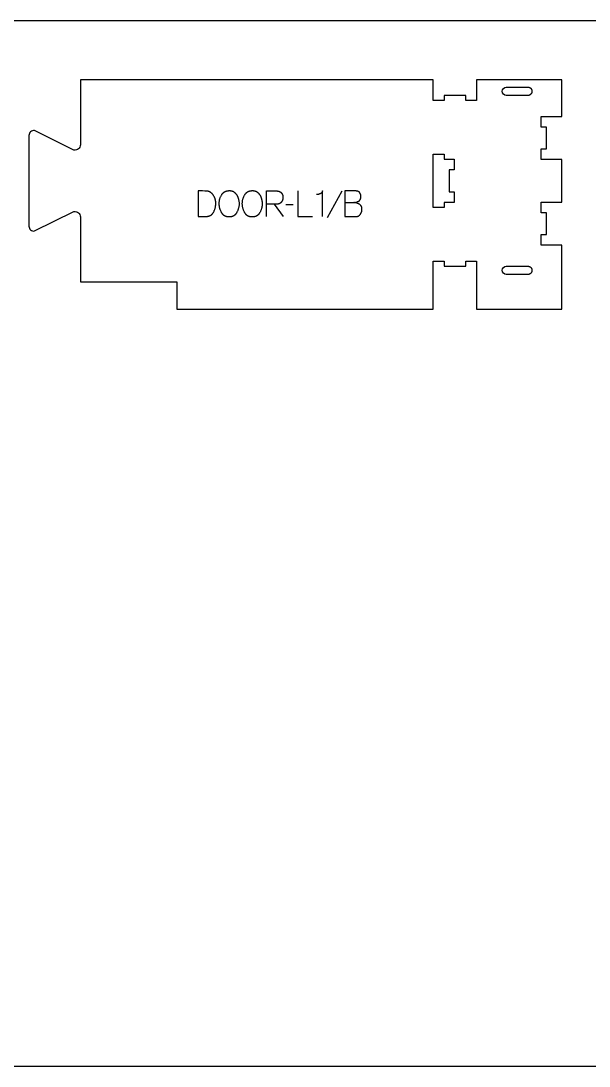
# Model space of a CAD drawing. Extents: x 0 to 4485, y 0 to 8771.
# Drawn here: x 1021 to 1684, y 2443 to 3663 of the extents above; entities that cross this region are included whole.
import ezdxf

# ---------------------------------------------------------------- set-up
doc = ezdxf.new("R2010")
doc.units = 0
for name, color, linetype in [('0_SHEET_SPRUCEPLY_2440X122', 1, 'CONTINUOUS'), ('1_ANYTOOL_1MMDEEP_LABELS_S', 2, 'CONTINUOUS'), ('3_ANYTOOL_CUTTHROUGH_INSID', 4, 'CONTINUOUS'), ('4_ANYTOOL_CUTTHROUGH_OUTSI', 5, 'CONTINUOUS')]:
    doc.layers.add(name, color=color, linetype=linetype)

msp = doc.modelspace()

# ---------------------------------------------------------------- linework, layer by layer
at = {"layer": '0_SHEET_SPRUCEPLY_2440X122'}
msp.add_lwpolyline([(371.7, 3662.6), (371.7, 2442.6), (2811.7, 2442.6), (2811.7, 3662.6)], close=True, dxfattribs=at)
at = {"layer": '1_ANYTOOL_1MMDEEP_LABELS_S', "color": 2}
for points in [[(1227.9, 3464.1), (1227.9, 3434.1), (1236.4, 3434.2), (1236.8, 3434.2), (1237.2, 3434.3), (1237.6, 3434.3), (1238, 3434.3), (1238.4, 3434.4), (1238.7, 3434.4), (1239.1, 3434.5), (1239.5, 3434.6), (1239.8, 3434.7), (1240.1, 3434.8), (1240.5, 3434.9), (1240.8, 3435), (1241.1, 3435.1), (1241.3, 3435.2), (1241.4, 3435.2), (1241.6, 3435.3), (1241.7, 3435.4), (1241.9, 3435.4), (1242, 3435.5), (1242.2, 3435.6), (1242.3, 3435.7), (1242.4, 3435.8), (1242.6, 3435.9), (1242.7, 3435.9), (1242.8, 3436), (1243, 3436.1), (1243.1, 3436.2), (1243.2, 3436.3), (1243.4, 3436.4), (1243.5, 3436.5), (1243.6, 3436.6), (1243.7, 3436.7), (1243.8, 3436.9), (1244, 3437), (1244.1, 3437.1), (1244.2, 3437.2), (1244.3, 3437.3), (1244.4, 3437.4), (1244.5, 3437.6), (1244.6, 3437.7), (1244.7, 3437.8), (1244.8, 3438), (1244.9, 3438.1), (1245, 3438.2), (1245.1, 3438.4), (1245.3, 3438.6), (1245.5, 3438.9), (1245.6, 3439.2), (1246, 3439.9), (1246.3, 3440.5), (1246.5, 3441.1), (1246.8, 3441.8), (1247, 3442.4), (1247.2, 3443), (1247.4, 3443.7), (1247.6, 3444.4), (1247.8, 3445), (1247.9, 3445.7), (1248, 3446.4), (1248.1, 3447), (1248.2, 3447.7), (1248.2, 3448.4), (1248.2, 3449.1), (1248.3, 3449.8), (1248.2, 3450.4), (1248.2, 3451), (1248.2, 3451.6), (1248.1, 3452.2), (1248, 3452.8), (1248, 3453), (1247.9, 3453.3), (1247.8, 3453.6), (1247.8, 3453.9), (1247.7, 3454.2), (1247.6, 3454.4), (1247.6, 3454.7), (1247.5, 3455), (1247.4, 3455.3), (1247.3, 3455.5), (1247.2, 3455.8), (1247.1, 3456.1), (1247, 3456.3), (1246.9, 3456.6), (1246.6, 3457.1), (1246.3, 3457.6), (1246.1, 3458.1), (1245.8, 3458.7), (1245.6, 3459), (1245.4, 3459.3), (1245.2, 3459.5), (1245, 3459.8), (1244.8, 3460.1), (1244.5, 3460.4), (1244.3, 3460.6), (1244.1, 3460.8), (1243.9, 3461.1), (1243.7, 3461.3), (1243.4, 3461.5), (1243.2, 3461.7), (1243, 3461.9), (1242.7, 3462.1), (1242.5, 3462.3), (1242.2, 3462.4), (1242, 3462.6), (1241.7, 3462.8), (1241.5, 3462.9), (1241.2, 3463), (1241, 3463.1), (1240.7, 3463.3), (1240.4, 3463.4), (1240.2, 3463.4), (1239.9, 3463.5), (1239.6, 3463.6), (1239.3, 3463.7), (1239, 3463.7), (1238.7, 3463.8), (1238.5, 3463.8), (1238.2, 3463.8), (1237.9, 3463.9), (1235.4, 3464), (1232.9, 3464.1), (1230.4, 3464.1)], [(1264.3, 3464.5), (1264.7, 3464.5), (1265.1, 3464.5), (1265.4, 3464.4), (1265.8, 3464.4), (1265.9, 3464.4), (1266.1, 3464.3), (1266.3, 3464.3), (1266.4, 3464.3), (1266.6, 3464.2), (1266.8, 3464.2), (1266.9, 3464.2), (1267.1, 3464.1), (1267.3, 3464.1), (1267.4, 3464), (1267.6, 3464), (1267.7, 3463.9), (1267.9, 3463.8), (1268, 3463.8), (1268.2, 3463.7), (1268.3, 3463.7), (1268.5, 3463.6), (1268.6, 3463.5), (1268.7, 3463.4), (1268.9, 3463.4), (1269, 3463.3), (1269.2, 3463.2), (1269.3, 3463.1), (1269.4, 3463), (1269.7, 3462.8), (1269.9, 3462.6), (1270.2, 3462.4), (1270.4, 3462.2), (1270.7, 3462), (1270.9, 3461.8), (1271.1, 3461.6), (1271.3, 3461.3), (1271.5, 3461.1), (1271.8, 3460.8), (1272, 3460.6), (1272.2, 3460.3), (1272.3, 3460.1), (1272.5, 3459.8), (1272.7, 3459.5), (1272.9, 3459.3), (1273, 3459), (1273.2, 3458.7), (1273.4, 3458.4), (1273.5, 3458.1), (1273.6, 3457.8), (1273.8, 3457.5), (1273.9, 3457.2), (1274, 3456.9), (1274.2, 3456.6), (1274.3, 3456.2), (1274.4, 3455.9), (1274.5, 3455.6), (1274.6, 3455.3), (1274.7, 3454.9), (1274.8, 3454.6), (1274.8, 3454.2), (1275, 3453.6), (1275.1, 3452.9), (1275.2, 3452.2), (1275.3, 3451.6), (1275.4, 3450.9), (1275.4, 3450.2), (1275.5, 3449.6), (1275.5, 3449), (1275.5, 3448.3), (1275.4, 3447.7), (1275.4, 3447.1), (1275.3, 3446.4), (1275.2, 3445.8), (1275.1, 3445.1), (1274.9, 3444.5), (1274.8, 3443.9), (1274.6, 3443.2), (1274.4, 3442.6), (1274.2, 3442), (1273.9, 3441.3), (1273.6, 3440.7), (1273.4, 3440), (1273, 3439.4), (1272.7, 3438.8), (1272.5, 3438.5), (1272.3, 3438.2), (1272.2, 3437.9), (1272, 3437.6), (1271.8, 3437.3), (1271.6, 3437), (1271.3, 3436.8), (1271.1, 3436.5), (1271, 3436.4), (1270.9, 3436.3), (1270.8, 3436.2), (1270.7, 3436.1), (1270.5, 3436), (1270.4, 3435.9), (1270.3, 3435.8), (1270.2, 3435.7), (1270.1, 3435.6), (1269.9, 3435.5), (1269.8, 3435.4), (1269.7, 3435.3), (1269.5, 3435.2), (1269.4, 3435.1), (1269.3, 3435), (1269.1, 3434.9), (1269, 3434.9), (1268.9, 3434.8), (1268.7, 3434.7), (1268.6, 3434.6), (1268.4, 3434.6), (1268.3, 3434.5), (1268.1, 3434.4), (1268, 3434.4), (1267.9, 3434.3), (1267.7, 3434.3), (1267.5, 3434.2), (1267.4, 3434.2), (1267.1, 3434.1), (1266.8, 3434), (1266.4, 3433.9), (1266.1, 3433.8), (1265.8, 3433.8), (1265.4, 3433.7), (1265.1, 3433.7), (1264.7, 3433.7), (1264.3, 3433.7), (1264, 3433.7), (1263.6, 3433.7), (1263.2, 3433.7), (1262.9, 3433.7), (1262.5, 3433.8), (1262.1, 3433.8), (1261.8, 3433.9), (1261.4, 3433.9), (1261.1, 3434), (1260.8, 3434.1), (1260.5, 3434.2), (1260.3, 3434.2), (1260.1, 3434.3), (1260, 3434.3), (1259.8, 3434.4), (1259.7, 3434.5), (1259.5, 3434.5), (1259.4, 3434.6), (1259.2, 3434.7), (1259.1, 3434.7), (1258.9, 3434.8), (1258.8, 3434.9), (1258.7, 3435), (1258.5, 3435), (1258.4, 3435.1), (1258.2, 3435.2), (1258.1, 3435.3), (1258, 3435.4), (1257.9, 3435.5), (1257.7, 3435.6), (1257.6, 3435.7), (1257.5, 3435.8), (1257.3, 3435.9), (1257.2, 3436), (1257.1, 3436.1), (1257, 3436.2), (1256.9, 3436.3), (1256.8, 3436.5), (1256.6, 3436.6), (1256.5, 3436.7), (1256.4, 3436.8), (1256.2, 3437.1), (1256, 3437.4), (1255.8, 3437.6), (1255.6, 3437.9), (1255.4, 3438.2), (1255.2, 3438.5), (1255, 3438.9), (1254.7, 3439.5), (1254.4, 3440.2), (1254.1, 3440.8), (1253.8, 3441.5), (1253.6, 3442.1), (1253.4, 3442.8), (1253.2, 3443.4), (1253, 3444.1), (1252.8, 3444.7), (1252.7, 3445.4), (1252.6, 3446), (1252.5, 3446.7), (1252.4, 3447.3), (1252.3, 3448), (1252.3, 3448.6), (1252.3, 3449.3), (1252.3, 3450), (1252.3, 3450.7), (1252.4, 3451.3), (1252.5, 3452), (1252.6, 3452.7), (1252.7, 3453.3), (1252.8, 3454), (1253, 3454.7), (1253.2, 3455.3), (1253.4, 3455.9), (1253.6, 3456.6), (1253.9, 3457.2), (1254.2, 3457.8), (1254.5, 3458.4), (1254.8, 3459.1), (1255.2, 3459.7), (1255.4, 3460), (1255.5, 3460.2), (1255.7, 3460.5), (1255.9, 3460.8), (1256.2, 3461.1), (1256.4, 3461.3), (1256.6, 3461.5), (1256.8, 3461.8), (1256.9, 3461.9), (1257.1, 3462), (1257.2, 3462.1), (1257.3, 3462.2), (1257.4, 3462.3), (1257.6, 3462.4), (1257.7, 3462.5), (1257.8, 3462.6), (1257.9, 3462.7), (1258.1, 3462.8), (1258.2, 3462.9), (1258.3, 3463), (1258.5, 3463), (1258.6, 3463.1), (1258.8, 3463.2), (1258.9, 3463.3), (1259.1, 3463.4), (1259.2, 3463.4), (1259.5, 3463.6), (1259.8, 3463.7), (1260.1, 3463.8), (1260.4, 3463.9), (1260.7, 3464), (1261.1, 3464.1), (1261.4, 3464.2), (1261.7, 3464.3), (1262.1, 3464.3), (1262.5, 3464.4), (1262.8, 3464.4), (1263.2, 3464.4), (1263.6, 3464.5), (1263.9, 3464.5)], [(1291.3, 3464.5), (1291.7, 3464.5), (1292, 3464.5), (1292.4, 3464.4), (1292.7, 3464.4), (1292.9, 3464.4), (1293.1, 3464.3), (1293.2, 3464.3), (1293.4, 3464.3), (1293.6, 3464.2), (1293.7, 3464.2), (1293.9, 3464.2), (1294.1, 3464.1), (1294.2, 3464.1), (1294.4, 3464), (1294.5, 3464), (1294.7, 3463.9), (1294.8, 3463.8), (1295, 3463.8), (1295.1, 3463.7), (1295.3, 3463.7), (1295.4, 3463.6), (1295.6, 3463.5), (1295.7, 3463.4), (1295.8, 3463.4), (1296, 3463.3), (1296.1, 3463.2), (1296.2, 3463.1), (1296.4, 3463), (1296.6, 3462.8), (1296.9, 3462.6), (1297.1, 3462.4), (1297.4, 3462.2), (1297.6, 3462), (1297.9, 3461.8), (1298.1, 3461.6), (1298.3, 3461.3), (1298.5, 3461.1), (1298.7, 3460.8), (1298.9, 3460.6), (1299.1, 3460.3), (1299.3, 3460.1), (1299.5, 3459.8), (1299.7, 3459.5), (1299.8, 3459.3), (1300, 3459), (1300.2, 3458.7), (1300.3, 3458.4), (1300.5, 3458.1), (1300.6, 3457.8), (1300.7, 3457.5), (1300.9, 3457.2), (1301, 3456.9), (1301.1, 3456.6), (1301.2, 3456.2), (1301.3, 3455.9), (1301.4, 3455.6), (1301.5, 3455.3), (1301.6, 3454.9), (1301.7, 3454.6), (1301.8, 3454.2), (1301.9, 3453.6), (1302.1, 3452.9), (1302.2, 3452.2), (1302.3, 3451.6), (1302.3, 3450.9), (1302.4, 3450.2), (1302.4, 3449.6), (1302.4, 3449), (1302.4, 3448.3), (1302.4, 3447.7), (1302.3, 3447.1), (1302.3, 3446.4), (1302.2, 3445.8), (1302, 3445.1), (1301.9, 3444.5), (1301.7, 3443.9), (1301.5, 3443.2), (1301.3, 3442.6), (1301.1, 3442), (1300.9, 3441.3), (1300.6, 3440.7), (1300.3, 3440), (1300, 3439.4), (1299.7, 3438.8), (1299.5, 3438.5), (1299.3, 3438.2), (1299.1, 3437.9), (1298.9, 3437.6), (1298.7, 3437.3), (1298.5, 3437), (1298.3, 3436.8), (1298.1, 3436.5), (1298, 3436.4), (1297.9, 3436.3), (1297.7, 3436.2), (1297.6, 3436.1), (1297.5, 3436), (1297.4, 3435.9), (1297.3, 3435.8), (1297.1, 3435.7), (1297, 3435.6), (1296.9, 3435.5), (1296.8, 3435.4), (1296.6, 3435.3), (1296.5, 3435.2), (1296.4, 3435.1), (1296.2, 3435), (1296.1, 3434.9), (1296, 3434.9), (1295.8, 3434.8), (1295.7, 3434.7), (1295.5, 3434.6), (1295.4, 3434.6), (1295.3, 3434.5), (1295.1, 3434.4), (1295, 3434.4), (1294.8, 3434.3), (1294.7, 3434.3), (1294.5, 3434.2), (1294.3, 3434.2), (1294, 3434.1), (1293.7, 3434), (1293.4, 3433.9), (1293.1, 3433.8), (1292.7, 3433.8), (1292.4, 3433.7), (1292, 3433.7), (1291.7, 3433.7), (1291.3, 3433.7), (1290.9, 3433.7), (1290.6, 3433.7), (1290.2, 3433.7), (1289.8, 3433.7), (1289.4, 3433.8), (1289.1, 3433.8), (1288.7, 3433.9), (1288.4, 3433.9), (1288.1, 3434), (1287.7, 3434.1), (1287.4, 3434.2), (1287.3, 3434.2), (1287.1, 3434.3), (1286.9, 3434.3), (1286.8, 3434.4), (1286.6, 3434.5), (1286.5, 3434.5), (1286.3, 3434.6), (1286.2, 3434.7), (1286, 3434.7), (1285.9, 3434.8), (1285.8, 3434.9), (1285.6, 3435), (1285.5, 3435), (1285.3, 3435.1), (1285.2, 3435.2), (1285.1, 3435.3), (1284.9, 3435.4), (1284.8, 3435.5), (1284.7, 3435.6), (1284.6, 3435.7), (1284.4, 3435.8), (1284.3, 3435.9), (1284.2, 3436), (1284.1, 3436.1), (1283.9, 3436.2), (1283.8, 3436.3), (1283.7, 3436.5), (1283.6, 3436.6), (1283.5, 3436.7), (1283.4, 3436.8), (1283.2, 3437.1), (1282.9, 3437.4), (1282.7, 3437.6), (1282.6, 3437.9), (1282.4, 3438.2), (1282.2, 3438.5), (1282, 3438.9), (1281.7, 3439.5), (1281.4, 3440.2), (1281.1, 3440.8), (1280.8, 3441.5), (1280.5, 3442.1), (1280.3, 3442.8), (1280.1, 3443.4), (1279.9, 3444.1), (1279.8, 3444.7), (1279.6, 3445.4), (1279.5, 3446), (1279.4, 3446.7), (1279.3, 3447.3), (1279.3, 3448), (1279.2, 3448.6), (1279.2, 3449.3), (1279.2, 3450), (1279.3, 3450.7), (1279.3, 3451.3), (1279.4, 3452), (1279.5, 3452.7), (1279.6, 3453.3), (1279.8, 3454), (1280, 3454.7), (1280.2, 3455.3), (1280.4, 3455.9), (1280.6, 3456.6), (1280.9, 3457.2), (1281.1, 3457.8), (1281.5, 3458.4), (1281.8, 3459.1), (1282.1, 3459.7), (1282.3, 3460), (1282.5, 3460.2), (1282.7, 3460.5), (1282.9, 3460.8), (1283.1, 3461.1), (1283.3, 3461.3), (1283.6, 3461.5), (1283.8, 3461.8), (1283.9, 3461.9), (1284, 3462), (1284.1, 3462.1), (1284.3, 3462.2), (1284.4, 3462.3), (1284.5, 3462.4), (1284.6, 3462.5), (1284.8, 3462.6), (1284.9, 3462.7), (1285, 3462.8), (1285.2, 3462.9), (1285.3, 3463), (1285.4, 3463), (1285.6, 3463.1), (1285.7, 3463.2), (1285.9, 3463.3), (1286, 3463.4), (1286.2, 3463.4), (1286.4, 3463.6), (1286.8, 3463.7), (1287.1, 3463.8), (1287.4, 3463.9), (1287.7, 3464), (1288, 3464.1), (1288.4, 3464.2), (1288.7, 3464.3), (1289.1, 3464.3), (1289.4, 3464.4), (1289.8, 3464.4), (1290.1, 3464.4), (1290.5, 3464.5), (1290.9, 3464.5)]]:
    msp.add_lwpolyline(points, close=True, dxfattribs=at)
for points in [[(1307.3, 3434.1), (1307.3, 3464.1), (1318.7, 3464.1), (1319.2, 3464.1), (1319.6, 3464.1), (1319.9, 3464.1), (1320.1, 3464.1), (1320.3, 3464), (1320.5, 3464), (1320.8, 3464), (1321, 3464), (1321.2, 3463.9), (1321.4, 3463.9), (1321.6, 3463.8), (1321.8, 3463.8), (1322, 3463.7), (1322.2, 3463.7), (1322.3, 3463.6), (1322.5, 3463.5), (1322.7, 3463.5), (1322.9, 3463.4), (1323, 3463.3), (1323.2, 3463.2), (1323.4, 3463.1), (1323.5, 3463), (1323.7, 3462.9), (1323.8, 3462.8), (1324, 3462.7), (1324.1, 3462.6), (1324.3, 3462.5), (1324.4, 3462.4), (1324.5, 3462.3), (1324.6, 3462.2), (1324.8, 3462.1), (1324.9, 3461.9), (1325, 3461.8), (1325.1, 3461.7), (1325.2, 3461.5), (1325.3, 3461.4), (1325.4, 3461.2), (1325.5, 3461.1), (1325.6, 3460.9), (1325.7, 3460.8), (1325.8, 3460.6), (1325.9, 3460.4), (1325.9, 3460.3), (1326, 3460.1), (1326.1, 3459.9), (1326.1, 3459.7), (1326.2, 3459.5), (1326.3, 3459.4), (1326.3, 3459.2), (1326.4, 3459), (1326.4, 3458.8), (1326.4, 3458.6), (1326.5, 3458.3), (1326.5, 3458.1), (1326.5, 3457.9), (1326.6, 3457.7), (1326.6, 3457.5), (1326.6, 3457.2), (1326.6, 3456.8), (1326.6, 3456.3), (1326.6, 3456.1), (1326.6, 3455.9), (1326.6, 3455.8), (1326.6, 3455.6), (1326.6, 3455.4), (1326.6, 3455.3), (1326.6, 3455.1), (1326.5, 3454.9), (1326.5, 3454.7), (1326.5, 3454.6), (1326.4, 3454.4), (1326.4, 3454.2), (1326.3, 3454.1), (1326.3, 3453.9), (1326.2, 3453.8), (1326.2, 3453.6), (1326.1, 3453.4), (1326.1, 3453.3), (1326, 3453.1), (1325.9, 3452.9), (1325.9, 3452.8), (1325.8, 3452.6), (1325.7, 3452.5), (1325.6, 3452.3), (1325.6, 3452.2), (1325.5, 3452), (1325.4, 3451.9), (1325.3, 3451.7), (1325.2, 3451.6), (1325.1, 3451.4), (1325, 3451.3), (1324.9, 3451.1), (1324.7, 3451), (1324.6, 3450.8), (1324.5, 3450.7), (1324.4, 3450.6), (1324.3, 3450.4), (1324.1, 3450.3), (1324, 3450.2), (1323.9, 3450.1), (1323.8, 3450), (1323.6, 3449.9), (1323.5, 3449.8), (1323.4, 3449.7), (1323.2, 3449.6), (1323.1, 3449.5), (1322.9, 3449.4), (1322.8, 3449.3), (1322.6, 3449.2), (1322.5, 3449.2), (1322.3, 3449.1), (1322.2, 3449.1), (1322, 3449), (1321.8, 3448.9), (1321.7, 3448.9), (1321.5, 3448.9), (1321.3, 3448.8), (1321.2, 3448.8), (1321, 3448.8), (1320.8, 3448.7), (1320.6, 3448.7), (1320.5, 3448.7), (1320.3, 3448.7), (1318.3, 3448.6), (1316.3, 3448.6), (1307.4, 3448.6)], [(1343.9, 3464.1), (1343.9, 3434.1), (1361, 3434.1)], [(1372.7, 3434.1), (1372.7, 3464.2), (1372.7, 3464), (1372.7, 3463.9), (1372.6, 3463.7), (1372.6, 3463.6), (1372.6, 3463.5), (1372.5, 3463.3), (1372.5, 3463.2), (1372.4, 3463.1), (1372.4, 3462.9), (1372.3, 3462.8), (1372.3, 3462.7), (1372.3, 3462.7), (1372.2, 3462.6), (1372.2, 3462.6), (1372.2, 3462.5), (1372.1, 3462.4), (1372.1, 3462.4), (1372.1, 3462.3), (1372, 3462.3), (1372, 3462.2), (1371.9, 3462.2), (1371.9, 3462.1), (1371.9, 3462.1), (1371.8, 3462), (1371.8, 3462), (1371.7, 3461.9), (1371.7, 3461.9), (1371.6, 3461.8), (1371.6, 3461.8), (1371.5, 3461.7), (1371.5, 3461.7), (1371.4, 3461.6), (1371.3, 3461.5), (1371.2, 3461.4), (1371.1, 3461.4), (1371, 3461.3), (1370.9, 3461.2), (1370.8, 3461.1), (1370.6, 3461), (1370.5, 3461), (1370.4, 3460.9), (1370.2, 3460.8), (1370.1, 3460.8), (1369.8, 3460.7), (1369.5, 3460.6), (1369.2, 3460.4), (1369, 3460.4), (1368.7, 3460.3), (1368.4, 3460.2), (1368.1, 3460.1), (1367.8, 3460.1), (1367.6, 3460), (1367.3, 3459.9), (1367, 3459.9), (1366.8, 3459.9), (1366.5, 3459.8), (1366.2, 3459.8), (1366, 3459.8), (1365.7, 3459.8)], [(1395.4, 3463.7), (1378.2, 3432.9)], [(1398.9, 3450.5), (1409.4, 3450.6), (1409.8, 3450.6), (1410.2, 3450.7), (1410.6, 3450.7), (1411, 3450.8), (1411.3, 3450.8), (1411.7, 3450.9), (1412.1, 3451), (1412.4, 3451.1), (1412.8, 3451.2), (1413.1, 3451.3), (1413.5, 3451.4), (1413.8, 3451.6), (1414.2, 3451.7), (1414.5, 3451.8), (1414.8, 3452), (1415.1, 3452.2), (1415.2, 3452.2), (1415.3, 3452.3), (1415.3, 3452.3), (1415.4, 3452.3), (1415.5, 3452.4), (1415.6, 3452.4), (1415.6, 3452.5), (1415.7, 3452.5), (1415.8, 3452.6), (1415.8, 3452.7), (1415.9, 3452.7), (1416, 3452.8), (1416, 3452.8), (1416.1, 3452.9), (1416.2, 3453), (1416.2, 3453), (1416.3, 3453.1), (1416.3, 3453.1), (1416.4, 3453.2), (1416.4, 3453.3), (1416.5, 3453.4), (1416.5, 3453.4), (1416.6, 3453.5), (1416.6, 3453.6), (1416.7, 3453.6), (1416.7, 3453.7), (1416.8, 3453.8), (1416.8, 3453.9), (1416.9, 3454), (1416.9, 3454), (1417, 3454.1), (1417, 3454.2), (1417, 3454.3), (1417.1, 3454.4), (1417.1, 3454.6), (1417.2, 3454.8), (1417.3, 3454.9), (1417.3, 3455.1), (1417.4, 3455.3), (1417.4, 3455.6), (1417.5, 3455.8), (1417.5, 3456), (1417.5, 3456.2), (1417.6, 3456.4), (1417.6, 3456.7), (1417.6, 3456.9), (1417.6, 3457.2), (1417.6, 3457.4), (1417.6, 3457.7), (1417.6, 3458.1), (1417.6, 3458.3), (1417.6, 3458.5), (1417.6, 3458.6), (1417.6, 3458.8), (1417.5, 3459), (1417.5, 3459.2), (1417.5, 3459.4), (1417.5, 3459.5), (1417.4, 3459.7), (1417.4, 3459.9), (1417.3, 3460), (1417.3, 3460.2), (1417.3, 3460.3), (1417.2, 3460.5), (1417.2, 3460.7), (1417.1, 3460.8), (1417, 3460.9), (1417, 3461.1), (1416.9, 3461.2), (1416.8, 3461.4), (1416.8, 3461.5), (1416.7, 3461.6), (1416.6, 3461.7), (1416.5, 3461.9), (1416.4, 3462), (1416.3, 3462.1), (1416.3, 3462.2), (1416.2, 3462.3), (1416.1, 3462.4), (1416, 3462.5), (1415.8, 3462.6), (1415.7, 3462.7), (1415.6, 3462.8), (1415.5, 3462.9), (1415.4, 3463), (1415.3, 3463.1), (1415.1, 3463.2), (1415, 3463.2), (1414.9, 3463.3), (1414.7, 3463.4), (1414.6, 3463.4), (1414.5, 3463.5), (1414.3, 3463.6), (1414.2, 3463.6), (1414, 3463.7), (1413.9, 3463.7), (1413.7, 3463.8), (1413.5, 3463.8), (1413.4, 3463.9), (1413.2, 3463.9), (1413, 3464), (1412.9, 3464), (1412.7, 3464), (1412.5, 3464), (1412.3, 3464.1), (1412.1, 3464.1), (1411.9, 3464.1), (1411.7, 3464.1), (1411.3, 3464.1), (1410.9, 3464.1), (1398.9, 3464.1)], [(1398.9, 3464.1), (1398.9, 3434.1), (1408.5, 3434.1), (1411.1, 3434.1), (1411.3, 3434.1), (1411.5, 3434.1), (1411.7, 3434.1), (1412, 3434.1), (1412.2, 3434.1), (1412.4, 3434.1), (1412.6, 3434.1), (1412.8, 3434.2), (1413, 3434.2), (1413.2, 3434.3), (1413.4, 3434.3), (1413.6, 3434.4), (1413.8, 3434.4), (1414, 3434.5), (1414.2, 3434.6), (1414.4, 3434.6), (1414.5, 3434.7), (1414.7, 3434.8), (1414.9, 3434.9), (1415, 3435), (1415.2, 3435.1), (1415.4, 3435.2), (1415.5, 3435.3), (1415.7, 3435.5), (1415.8, 3435.6), (1416, 3435.7), (1416.1, 3435.9), (1416.3, 3436), (1416.4, 3436.2), (1416.6, 3436.3), (1416.7, 3436.5), (1416.8, 3436.6), (1417, 3436.8), (1417.1, 3437), (1417.2, 3437.2), (1417.3, 3437.3), (1417.4, 3437.5), (1417.5, 3437.7), (1417.6, 3437.9), (1417.7, 3438), (1417.8, 3438.2), (1417.9, 3438.4), (1418, 3438.6), (1418.1, 3438.8), (1418.2, 3439), (1418.3, 3439.1), (1418.3, 3439.3), (1418.4, 3439.5), (1418.5, 3439.7), (1418.5, 3439.9), (1418.6, 3440.1), (1418.6, 3440.3), (1418.7, 3440.5), (1418.7, 3440.7), (1418.7, 3440.9), (1418.8, 3441.1), (1418.8, 3441.3), (1418.8, 3441.5), (1418.9, 3441.7), (1418.9, 3441.9), (1418.9, 3442.1), (1418.9, 3442.3), (1418.9, 3442.5), (1418.9, 3442.7), (1418.9, 3442.9), (1418.9, 3443.2), (1418.9, 3443.4), (1418.9, 3443.7), (1418.8, 3443.9), (1418.8, 3444.1), (1418.8, 3444.3), (1418.7, 3444.6), (1418.7, 3444.8), (1418.6, 3445), (1418.6, 3445.2), (1418.5, 3445.4), (1418.4, 3445.6), (1418.4, 3445.8), (1418.3, 3446), (1418.2, 3446.2), (1418.1, 3446.3), (1418.1, 3446.3), (1418, 3446.4), (1418, 3446.5), (1417.9, 3446.6), (1417.9, 3446.7), (1417.8, 3446.8), (1417.8, 3446.9), (1417.7, 3446.9), (1417.7, 3447), (1417.6, 3447.1), (1417.5, 3447.2), (1417.5, 3447.3), (1417.4, 3447.3), (1417.3, 3447.4), (1417.3, 3447.5), (1417.2, 3447.6), (1417.1, 3447.6), (1417.1, 3447.7), (1417, 3447.8), (1416.9, 3447.8), (1416.8, 3447.9), (1416.7, 3448), (1416.5, 3448.2), (1416.3, 3448.3), (1416.2, 3448.4), (1416, 3448.5), (1415.6, 3448.7), (1415.3, 3448.9), (1414.9, 3449.1), (1414.5, 3449.3), (1414.1, 3449.5), (1413.7, 3449.6), (1413.3, 3449.8), (1412.9, 3449.9), (1412.5, 3450.1), (1412.1, 3450.2), (1411.6, 3450.3), (1411.2, 3450.4), (1410.8, 3450.4), (1410.3, 3450.5), (1409.9, 3450.6), (1409.4, 3450.6)], [(1316.3, 3448.6), (1326.8, 3434.1)], [(1338.8, 3448), (1330, 3447.9)]]:
    msp.add_lwpolyline(points, dxfattribs=at)
at = {"layer": '3_ANYTOOL_CUTTHROUGH_INSID', "color": 4}
for points in [[(1587.4, 3585.2), (1613.2, 3585.2), (1613.3, 3585.2), (1613.4, 3585.2), (1613.5, 3585.2), (1613.6, 3585.2), (1613.7, 3585.2), (1613.8, 3585.1), (1613.9, 3585.1), (1613.9, 3585.1), (1614, 3585.1), (1614.1, 3585.1), (1614.2, 3585), (1614.3, 3585), (1614.4, 3585), (1614.5, 3584.9), (1614.6, 3584.9), (1614.7, 3584.8), (1614.8, 3584.8), (1614.9, 3584.7), (1615, 3584.7), (1615.1, 3584.6), (1615.2, 3584.6), (1615.3, 3584.5), (1615.4, 3584.5), (1615.4, 3584.4), (1615.5, 3584.3), (1615.6, 3584.2), (1615.7, 3584.2), (1615.8, 3584.1), (1615.9, 3584), (1615.9, 3583.9), (1616, 3583.8), (1616.1, 3583.8), (1616.1, 3583.7), (1616.2, 3583.6), (1616.3, 3583.5), (1616.3, 3583.4), (1616.4, 3583.3), (1616.5, 3583.2), (1616.5, 3583.1), (1616.6, 3583), (1616.6, 3582.9), (1616.7, 3582.8), (1616.7, 3582.7), (1616.8, 3582.6), (1616.8, 3582.5), (1616.8, 3582.4), (1616.9, 3582.3), (1616.9, 3582.2), (1617, 3582.1), (1617, 3582), (1617, 3581.8), (1617, 3581.7), (1617.1, 3581.6), (1617.1, 3581.5), (1617.1, 3581.4), (1617.1, 3581.3), (1617.1, 3581.2), (1617.1, 3581.1), (1617.2, 3581), (1617.2, 3580.9), (1617.2, 3580.8), (1617.2, 3580.7), (1617.2, 3580.6), (1617.2, 3580.4), (1617.2, 3580.3), (1617.2, 3580.2), (1617.2, 3580.1), (1617.2, 3580), (1617.2, 3579.9), (1617.1, 3579.8), (1617.1, 3579.7), (1617.1, 3579.6), (1617.1, 3579.5), (1617.1, 3579.4), (1617.1, 3579.3), (1617, 3579.2), (1617, 3579), (1617, 3578.9), (1617, 3578.8), (1616.9, 3578.7), (1616.9, 3578.6), (1616.8, 3578.5), (1616.8, 3578.4), (1616.8, 3578.3), (1616.7, 3578.2), (1616.7, 3578.1), (1616.6, 3578), (1616.6, 3577.9), (1616.5, 3577.8), (1616.5, 3577.7), (1616.4, 3577.6), (1616.3, 3577.5), (1616.3, 3577.4), (1616.2, 3577.3), (1616.1, 3577.2), (1616.1, 3577.1), (1616, 3577), (1615.9, 3577), (1615.9, 3576.9), (1615.8, 3576.8), (1615.7, 3576.7), (1615.6, 3576.6), (1615.5, 3576.6), (1615.4, 3576.5), (1615.4, 3576.4), (1615.3, 3576.4), (1615.2, 3576.3), (1615.1, 3576.3), (1615, 3576.2), (1614.9, 3576.1), (1614.8, 3576.1), (1614.7, 3576), (1614.6, 3576), (1614.5, 3576), (1614.4, 3575.9), (1614.3, 3575.9), (1614.2, 3575.9), (1614.1, 3575.8), (1614, 3575.8), (1613.9, 3575.8), (1613.9, 3575.8), (1613.8, 3575.7), (1613.7, 3575.7), (1613.6, 3575.7), (1613.5, 3575.7), (1613.4, 3575.7), (1613.3, 3575.7), (1613.2, 3575.7), (1587.4, 3575.7, -1)], [(1587.4, 3366.7, -1), (1587.4, 3376.2), (1613.2, 3376.2), (1613.3, 3376.2), (1613.4, 3376.2), (1613.5, 3376.2), (1613.6, 3376.2), (1613.7, 3376.2), (1613.8, 3376.1), (1613.9, 3376.1), (1613.9, 3376.1), (1614, 3376.1), (1614.1, 3376.1), (1614.2, 3376), (1614.3, 3376), (1614.4, 3376), (1614.5, 3375.9), (1614.6, 3375.9), (1614.7, 3375.8), (1614.8, 3375.8), (1614.9, 3375.7), (1615, 3375.7), (1615.1, 3375.6), (1615.2, 3375.6), (1615.3, 3375.5), (1615.4, 3375.5), (1615.4, 3375.4), (1615.5, 3375.3), (1615.6, 3375.2), (1615.7, 3375.2), (1615.8, 3375.1), (1615.9, 3375), (1615.9, 3374.9), (1616, 3374.8), (1616.1, 3374.8), (1616.1, 3374.7), (1616.2, 3374.6), (1616.3, 3374.5), (1616.3, 3374.4), (1616.4, 3374.3), (1616.5, 3374.2), (1616.5, 3374.1), (1616.6, 3374), (1616.6, 3373.9), (1616.7, 3373.8), (1616.7, 3373.7), (1616.8, 3373.6), (1616.8, 3373.5), (1616.8, 3373.4), (1616.9, 3373.3), (1616.9, 3373.2), (1617, 3373.1), (1617, 3373), (1617, 3372.8), (1617, 3372.7), (1617.1, 3372.6), (1617.1, 3372.5), (1617.1, 3372.4), (1617.1, 3372.3), (1617.1, 3372.2), (1617.1, 3372.1), (1617.2, 3372), (1617.2, 3371.9), (1617.2, 3371.8), (1617.2, 3371.7), (1617.2, 3371.6), (1617.2, 3371.4), (1617.2, 3371.3), (1617.2, 3371.2), (1617.2, 3371.1), (1617.2, 3371), (1617.2, 3370.9), (1617.1, 3370.8), (1617.1, 3370.7), (1617.1, 3370.6), (1617.1, 3370.5), (1617.1, 3370.4), (1617.1, 3370.3), (1617, 3370.2), (1617, 3370), (1617, 3369.9), (1617, 3369.8), (1616.9, 3369.7), (1616.9, 3369.6), (1616.8, 3369.5), (1616.8, 3369.4), (1616.8, 3369.3), (1616.7, 3369.2), (1616.7, 3369.1), (1616.6, 3369), (1616.6, 3368.9), (1616.5, 3368.8), (1616.5, 3368.7), (1616.4, 3368.6), (1616.3, 3368.5), (1616.3, 3368.4), (1616.2, 3368.3), (1616.1, 3368.2), (1616.1, 3368.1), (1616, 3368), (1615.9, 3368), (1615.9, 3367.9), (1615.8, 3367.8), (1615.7, 3367.7), (1615.6, 3367.6), (1615.5, 3367.6), (1615.4, 3367.5), (1615.4, 3367.4), (1615.3, 3367.4), (1615.2, 3367.3), (1615.1, 3367.3), (1615, 3367.2), (1614.9, 3367.1), (1614.8, 3367.1), (1614.7, 3367), (1614.6, 3367), (1614.5, 3367), (1614.4, 3366.9), (1614.3, 3366.9), (1614.2, 3366.9), (1614.1, 3366.8), (1614, 3366.8), (1613.9, 3366.8), (1613.9, 3366.8), (1613.8, 3366.7), (1613.7, 3366.7), (1613.6, 3366.7), (1613.5, 3366.7), (1613.4, 3366.7), (1613.3, 3366.7), (1613.2, 3366.7)]]:
    msp.add_lwpolyline(points, format="xyb", close=True, dxfattribs=at)
msp.add_lwpolyline([(1502.4, 3507.2), (1514.7, 3507.2), (1514.7, 3501.2), (1526.7, 3501.2), (1526.7, 3488.7), (1520.7, 3488.7), (1520.7, 3463.2), (1526.7, 3463.2), (1526.7, 3450.7), (1514.7, 3450.7), (1514.7, 3444.7), (1502.2, 3444.7), (1502.2, 3507.2)], close=True, dxfattribs=at)
at = {"layer": '4_ANYTOOL_CUTTHROUGH_OUTSI', "color": 5}
msp.add_lwpolyline([(1502.2, 3569.9), (1502.2, 3593.7), (1090.2, 3593.7), (1090.2, 3518), (1090.2, 3518, -0.463455), (1082.9, 3511.9), (1082.9, 3511.9), (1082.8, 3511.9), (1036.8, 3534.5), (1036.8, 3534.5, 0.461531), (1030.2, 3528.9), (1030.2, 3423, 0.220464), (1032.2, 3418.6, 0.218803), (1036.8, 3417.4), (1082.8, 3440), (1082.9, 3440), (1082.9, 3440), (1082.9, 3440, -0.463455), (1090.2, 3433.9), (1090.2, 3358.2), (1202.7, 3358.2), (1202.7, 3357.9), (1202.7, 3326.2), (1502.2, 3326.2), (1502.2, 3382.2), (1514.7, 3382.2), (1514.7, 3376.2), (1540.2, 3376.2), (1540.2, 3382.2), (1552.7, 3382.2), (1552.7, 3381.9), (1552.7, 3326.2), (1652.2, 3326.2), (1652.2, 3400.7), (1628.2, 3400.7), (1628.2, 3413.2), (1634.2, 3413.2), (1634.2, 3438.7), (1628.2, 3438.7), (1628.2, 3438.9), (1628.2, 3450.9), (1628.2, 3451.2), (1652.2, 3451.2), (1652.2, 3500.7), (1628.2, 3500.7), (1628.2, 3500.9), (1628.2, 3512.9), (1628.2, 3513.2), (1634.2, 3513.2), (1634.2, 3538.7), (1628.2, 3538.7), (1628.2, 3538.9), (1628.2, 3550.9), (1628.2, 3551.2), (1652.2, 3551.2), (1652.2, 3593.7), (1552.7, 3593.7), (1552.7, 3569.9), (1552.7, 3569.7), (1540.2, 3569.7), (1540.2, 3575.7), (1514.7, 3575.7), (1514.7, 3569.7), (1502.2, 3569.7), (1502.2, 3569.9)], format="xyb", close=True, dxfattribs=at)

doc.saveas('drawing.dxf')
